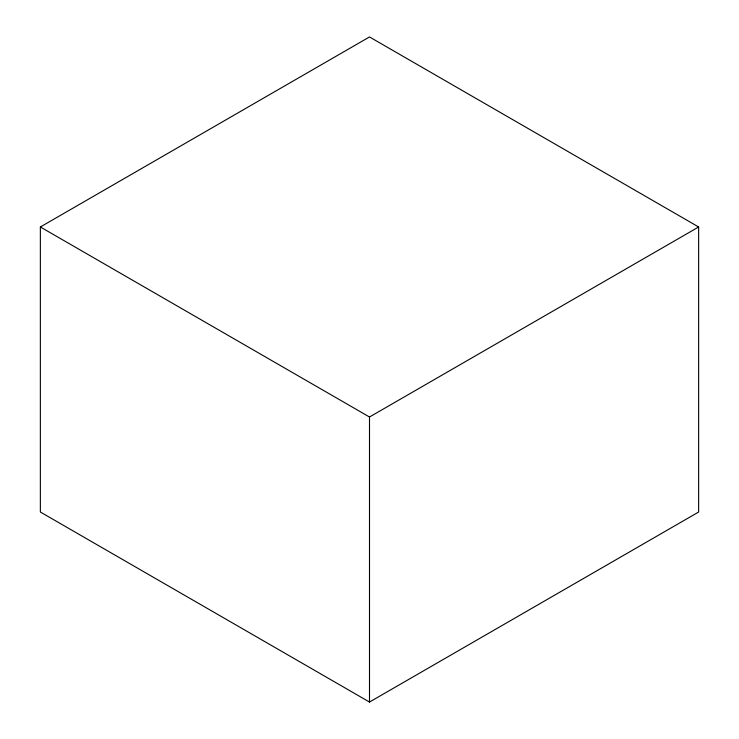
<?xml version="1.0" encoding="UTF-8"?>
<svg xmlns="http://www.w3.org/2000/svg" width="739" height="739" viewBox="0 0 739 739"><rect width="100%" height="100%" fill="white"/><g stroke="black" fill="none" stroke-linecap="round" stroke-linejoin="round"><path stroke-width="1.11" d="M40.359 226.975L369.5 36.95L698.641 226.975L698.641 512.025L369.5 702.05L40.359 512.025L40.359 226.975L369.5 417.008L698.641 226.975M369.5 417.008L369.5 702.05"/></g></svg>
